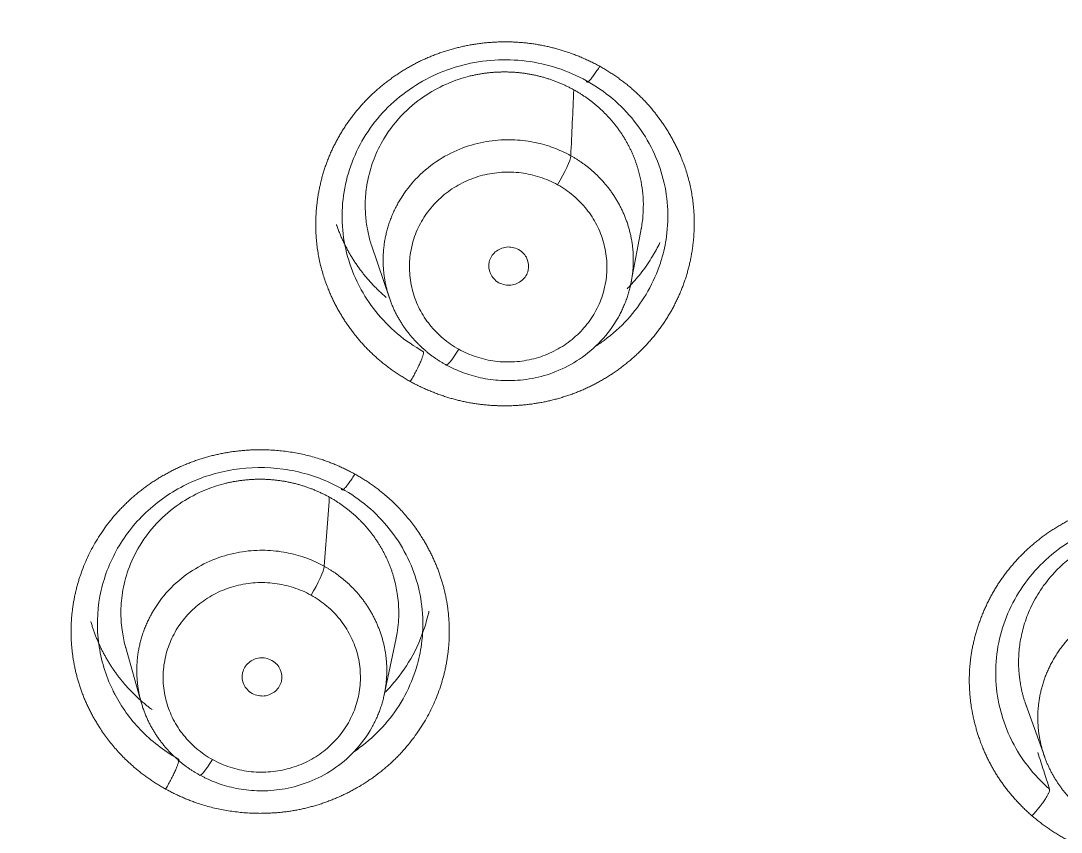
# Model space of a CAD drawing. Extents: x 6534 to 7663, y 0 to 827.
# Drawn here: x 7119.83 to 7131.64, y 563.75 to 572.96 of the extents above; entities that cross this region are included whole.
import ezdxf

# ---------------------------------------------------------------- set-up
doc = ezdxf.new("R2010")
doc.units = 0
doc.header["$LTSCALE"] = 30
doc.header["$MEASUREMENT"] = 0
doc.layers.add('1', color=7, linetype='CONTINUOUS')

msp = doc.modelspace()

# ---------------------------------------------------------------- linework, layer by layer
at = {"layer": '1', "color": 7, "linetype": 'Continuous', "lineweight": 18}
for p, q in [((7126.76, 569.998), (7126.877, 570.619)), ((7123.81, 570.415), (7124.015, 569.815)), ((7123.956, 565.313), (7124.092, 565.954)), ((7121.019, 565.858), (7121.198, 565.226)), ((7131.234, 565.211), (7131.453, 564.602))]:
    msp.add_line(p, q, dxfattribs=at)
for centre, major_axis, ratio, start_param, end_param in [((7103.394, 533.921), (62.577, 0), 0.961466, 0, 3.141593), ((7103.394, 533.307), (-60.5, 0), 0.961466, 2.420581, 4.712389), ((7103.394, 533.445), (60, 0), 0.961466, 4.72417, 7.853982), ((7103.394, 533.445), (-59.925, 0), 0.961466, 1.570796, 4.712389), ((7125.924, 571.183), (0.146, 0.262), 0.137566, 4.470071, 6.01274), ((7124.802, 569.316), (-0.146, -0.262), 0.137615, 6.138049, 7.610939), ((7123.126, 566.524), (0.146, 0.262), 0.137463, 4.469778, 5.995374), ((7122.006, 564.66), (-0.146, -0.262), 0.137512, 6.120419, 7.611118)]:
    msp.add_ellipse(centre, major_axis=major_axis, ratio=ratio, start_param=start_param, end_param=end_param, dxfattribs=at)
at = {"layer": '1', "color": 7, "linetype": 'Continuous', "lineweight": 13}
for centre, major_axis, start_param, end_param in [((7103.394, 533.601), (61.963, 0), 0.423959, 1.570796), ((7103.394, 533.307), (-59.425, 0), 1.570796, 4.70194), ((7103.394, 533.307), (-57.948, 0), 1.579187, 4.712389), ((7103.394, 533.352), (57.403, 0), 4.721079, 7.853982)]:
    msp.add_ellipse(centre, major_axis=major_axis, ratio=0.961466, start_param=start_param, end_param=end_param, dxfattribs=at)
at = {"layer": '1', "color": 7, "linetype": 'Continuous', "lineweight": 18}
for points, knots in [([(7162.466, 559.736), (7161.796, 561.514), (7160.382, 564.782), (7157.985, 569.178), (7155.644, 572.778), (7153.422, 575.751), (7150.779, 578.903), (7147.145, 582.654), (7141.876, 587.1), (7135.646, 591.181), (7128.661, 594.628), (7121.183, 597.282), (7112.632, 599.126), (7106.586, 599.565), (7103.394, 599.567)], [0, 0, 0, 0, 0.07653, 0.143833, 0.201258, 0.248805, 0.292455, 0.365644, 0.456731, 0.565701, 0.659195, 0.762747, 0.87635, 1, 1, 1, 1]), ([(7166.294, 539.074), (7166.294, 540.248), (7166.258, 541.41), (7166.12, 543.707), (7166.018, 544.842), (7165.75, 547.082), (7165.585, 548.187), (7165.197, 550.363), (7164.975, 551.435), (7164.475, 553.544), (7164.199, 554.581), (7163.597, 556.617), (7163.271, 557.616), (7162.575, 559.575), (7161.835, 561.496), (7160.604, 564.256), (7159.265, 566.892), (7157.831, 569.404), (7156.313, 571.788), (7154.724, 574.047), (7153.075, 576.18), (7151.377, 578.188), (7150.219, 579.446), (7149.343, 580.359), (7148.903, 580.808), (7148.387, 581.319), (7148.129, 581.571), (7147.999, 581.696), (7147.935, 581.759), (7147.902, 581.79), (7147.886, 581.805), (7147.878, 581.813), (7147.874, 581.817), (7147.872, 581.819), (7147.871, 581.82), (7147.871, 581.82), (7147.87, 581.821), (7147.87, 581.821), (7146.369, 583.264), (7144.797, 584.628), (7141.532, 587.19), (7139.839, 588.386), (7136.351, 590.604), (7134.557, 591.624), (7130.886, 593.484), (7129.01, 594.323), (7125.197, 595.814), (7123.26, 596.467), (7119.345, 597.585), (7117.367, 598.05), (7113.39, 598.792), (7111.39, 599.069), (7107.389, 599.438), (7105.388, 599.529), (7103.394, 599.529)], [0, 0, 0, 0, 0.03125, 0.03125, 0.0625, 0.0625, 0.09375, 0.09375, 0.125, 0.125, 0.15625, 0.15625, 0.1875, 0.1875, 0.21875, 0.25, 0.28125, 0.3125, 0.34375, 0.375, 0.40625, 0.4375, 0.46875, 0.46875, 0.484375, 0.492187, 0.496094, 0.498047, 0.499023, 0.499512, 0.499756, 0.499878, 0.499939, 0.499969, 0.499985, 0.499992, 0.499992, 0.5, 0.5, 0.5625, 0.5625, 0.625, 0.625, 0.6875, 0.6875, 0.75, 0.75, 0.8125, 0.8125, 0.875, 0.875, 0.9375, 0.9375, 1, 1, 1, 1]), ([(7123.675, 569.946), (7123.673, 569.95), (7123.67, 569.955), (7123.615, 570.064), (7123.572, 570.173), (7123.509, 570.398), (7123.49, 570.513), (7123.474, 570.745), (7123.478, 570.862), (7123.51, 571.092), (7123.537, 571.206), (7123.615, 571.426), (7123.665, 571.532), (7123.787, 571.733), (7123.857, 571.828), (7124.017, 572.003), (7124.106, 572.082), (7124.298, 572.224), (7124.401, 572.285), (7124.618, 572.388), (7124.732, 572.429), (7124.965, 572.489), (7125.085, 572.508), (7125.327, 572.523), (7125.448, 572.519), (7125.688, 572.489), (7125.807, 572.462), (7126.036, 572.388), (7126.147, 572.339), (7126.252, 572.281)], [0, 0, 0, 0, 0.003354, 0.003354, 0.080019, 0.080019, 0.156684, 0.156684, 0.233349, 0.233349, 0.310014, 0.310014, 0.386679, 0.386679, 0.463345, 0.463345, 0.54001, 0.54001, 0.616675, 0.616675, 0.69334, 0.69334, 0.770005, 0.770005, 0.84667, 0.84667, 0.923335, 0.923335, 1, 1, 1, 1]), ([(7123.818, 570.392), (7123.818, 570.393), (7123.814, 570.406), (7123.805, 570.431), (7123.784, 570.504), (7123.758, 570.619), (7123.739, 570.786), (7123.74, 570.974), (7123.77, 571.182), (7123.837, 571.404), (7123.963, 571.661), (7124.161, 571.914), (7124.419, 572.122), (7124.67, 572.254), (7124.842, 572.312), (7124.932, 572.335), (7124.954, 572.34), (7124.975, 572.344), (7124.997, 572.349), (7125.018, 572.353), (7125.04, 572.357), (7125.061, 572.361), (7125.083, 572.364), (7125.105, 572.367), (7125.126, 572.37), (7125.148, 572.372), (7125.17, 572.374), (7125.191, 572.376), (7125.213, 572.378), (7125.235, 572.379), (7125.256, 572.38), (7125.278, 572.38), (7125.3, 572.381), (7125.321, 572.381), (7125.343, 572.381), (7125.365, 572.38), (7125.386, 572.38), (7125.408, 572.379), (7125.429, 572.377), (7125.45, 572.376), (7125.472, 572.374), (7125.493, 572.372), (7125.514, 572.369), (7125.536, 572.367), (7125.557, 572.364), (7125.578, 572.361), (7125.599, 572.357), (7125.62, 572.353), (7125.64, 572.349), (7125.661, 572.345), (7125.682, 572.341), (7125.702, 572.336), (7125.723, 572.331), (7125.743, 572.325), (7125.764, 572.32), (7125.784, 572.314), (7125.804, 572.308), (7125.824, 572.301), (7125.844, 572.295), (7125.864, 572.288), (7125.883, 572.281), (7125.903, 572.274), (7125.922, 572.266), (7125.941, 572.258), (7125.96, 572.25), (7125.979, 572.242), (7125.998, 572.234), (7126.017, 572.225), (7126.036, 572.216), (7126.054, 572.207), (7126.072, 572.197), (7126.09, 572.188), (7126.102, 572.181), (7126.108, 572.178)], [0, 0, 0, 0, 0.000409, 0.011241, 0.022096, 0.062124, 0.107891, 0.159391, 0.216616, 0.279559, 0.34821, 0.448854, 0.536694, 0.611727, 0.673952, 0.679757, 0.685556, 0.691348, 0.697134, 0.702913, 0.708685, 0.714452, 0.720211, 0.725964, 0.731711, 0.737451, 0.743185, 0.748912, 0.754633, 0.760348, 0.766055, 0.771757, 0.777452, 0.78314, 0.788823, 0.794498, 0.800167, 0.80583, 0.811487, 0.817137, 0.82278, 0.828417, 0.834048, 0.839672, 0.84529, 0.850901, 0.856507, 0.862105, 0.867697, 0.873283, 0.878863, 0.884436, 0.890002, 0.895563, 0.901117, 0.906664, 0.912205, 0.91774, 0.923269, 0.928791, 0.934306, 0.939816, 0.945319, 0.950815, 0.956306, 0.96179, 0.967267, 0.972739, 0.978204, 0.983662, 0.989114, 0.99456, 1, 1, 1, 1]), ([(7126.252, 572.281), (7126.356, 572.223), (7126.455, 572.155), (7126.637, 572.002), (7126.72, 571.916), (7126.867, 571.732), (7126.931, 571.633), (7127.038, 571.424), (7127.081, 571.315), (7127.144, 571.09), (7127.164, 570.975), (7127.179, 570.743), (7127.175, 570.627), (7127.148, 570.424), (7127.129, 570.337), (7127.103, 570.252)], [0, 0, 0, 0, 0.147913, 0.147913, 0.295825, 0.295825, 0.443738, 0.443738, 0.59165, 0.59165, 0.739563, 0.739563, 0.887475, 0.887475, 1, 1, 1, 1]), ([(7126.108, 572.178), (7126.119, 572.172), (7126.142, 572.159), (7126.175, 572.139), (7126.207, 572.118), (7126.239, 572.097), (7126.27, 572.075), (7126.301, 572.052), (7126.332, 572.028), (7126.361, 572.003), (7126.391, 571.978), (7126.419, 571.952), (7126.447, 571.925), (7126.475, 571.897), (7126.501, 571.869), (7126.527, 571.84), (7126.553, 571.811), (7126.577, 571.78), (7126.601, 571.749), (7126.624, 571.718), (7126.646, 571.685), (7126.668, 571.652), (7126.688, 571.619), (7126.708, 571.585), (7126.727, 571.55), (7126.745, 571.515), (7126.762, 571.48), (7126.778, 571.444), (7126.793, 571.407), (7126.807, 571.37), (7126.82, 571.333), (7126.832, 571.295), (7126.851, 571.23), (7126.875, 571.131), (7126.894, 570.992), (7126.9, 570.837), (7126.89, 570.702), (7126.877, 570.62), (7126.872, 570.593)], [0, 0, 0, 0, 0.019998, 0.04004, 0.060125, 0.080254, 0.100426, 0.120642, 0.140901, 0.161205, 0.181551, 0.201942, 0.222377, 0.242855, 0.263377, 0.283943, 0.304553, 0.325207, 0.345905, 0.366647, 0.387434, 0.408264, 0.429139, 0.450058, 0.471021, 0.492029, 0.513081, 0.534177, 0.555318, 0.576503, 0.597733, 0.619008, 0.640327, 0.707124, 0.782151, 0.865411, 0.956907, 1, 1, 1, 1]), ([(7126.073, 571.43), (7126.068, 571.433), (7126.058, 571.438), (7126.043, 571.447), (7126.027, 571.455), (7126.012, 571.462), (7125.94, 571.497), (7125.802, 571.552), (7125.583, 571.602), (7125.339, 571.619), (7125.076, 571.592), (7124.804, 571.512), (7124.538, 571.37), (7124.295, 571.163), (7124.155, 570.971), (7124.085, 570.839), (7124.06, 570.788), (7124.038, 570.736), (7124.018, 570.683), (7124.001, 570.63), (7123.986, 570.577), (7123.973, 570.525), (7123.963, 570.472), (7123.955, 570.419), (7123.949, 570.367), (7123.945, 570.315), (7123.943, 570.263), (7123.943, 570.212), (7123.946, 570.161), (7123.95, 570.111), (7123.956, 570.062), (7123.963, 570.013), (7123.973, 569.965), (7123.984, 569.919), (7123.996, 569.873), (7124.01, 569.827), (7124.026, 569.783), (7124.043, 569.74), (7124.061, 569.698), (7124.08, 569.657), (7124.101, 569.617), (7124.122, 569.579), (7124.145, 569.541), (7124.168, 569.504), (7124.192, 569.469), (7124.218, 569.435), (7124.244, 569.402), (7124.27, 569.37), (7124.297, 569.339), (7124.325, 569.31), (7124.354, 569.282), (7124.382, 569.254), (7124.412, 569.228), (7124.441, 569.203), (7124.471, 569.179), (7124.501, 569.157), (7124.531, 569.135), (7124.561, 569.115), (7124.592, 569.095), (7124.622, 569.077), (7124.643, 569.065), (7124.653, 569.059)], [0, 0, 0, 0, 0.003927, 0.007866, 0.011819, 0.015784, 0.019761, 0.065641, 0.115909, 0.170562, 0.229596, 0.293008, 0.360794, 0.432949, 0.509466, 0.522824, 0.536063, 0.549181, 0.56218, 0.575059, 0.587818, 0.600457, 0.612977, 0.625376, 0.637656, 0.649816, 0.661856, 0.673777, 0.685577, 0.697258, 0.708819, 0.72026, 0.731582, 0.742784, 0.753866, 0.764828, 0.775671, 0.786394, 0.796997, 0.80748, 0.817844, 0.828089, 0.838213, 0.848218, 0.858103, 0.867869, 0.877515, 0.887041, 0.896448, 0.905735, 0.914902, 0.92395, 0.932878, 0.941687, 0.950376, 0.958946, 0.967396, 0.975726, 0.983937, 0.992028, 1, 1, 1, 1]), ([(7124.653, 569.059), (7124.658, 569.056), (7124.669, 569.051), (7124.684, 569.042), (7124.7, 569.034), (7124.715, 569.027), (7124.785, 568.993), (7124.921, 568.939), (7125.137, 568.888), (7125.379, 568.87), (7125.642, 568.895), (7125.915, 568.974), (7126.184, 569.116), (7126.43, 569.324), (7126.572, 569.517), (7126.642, 569.65), (7126.666, 569.702), (7126.689, 569.754), (7126.708, 569.807), (7126.726, 569.86), (7126.741, 569.913), (7126.753, 569.966), (7126.764, 570.019), (7126.772, 570.071), (7126.778, 570.124), (7126.782, 570.176), (7126.783, 570.228), (7126.783, 570.279), (7126.781, 570.33), (7126.777, 570.38), (7126.771, 570.429), (7126.763, 570.478), (7126.754, 570.526), (7126.742, 570.573), (7126.73, 570.619), (7126.716, 570.664), (7126.7, 570.708), (7126.683, 570.751), (7126.665, 570.793), (7126.646, 570.834), (7126.625, 570.874), (7126.604, 570.912), (7126.581, 570.95), (7126.557, 570.986), (7126.533, 571.022), (7126.508, 571.056), (7126.482, 571.089), (7126.455, 571.12), (7126.428, 571.151), (7126.4, 571.18), (7126.372, 571.209), (7126.343, 571.236), (7126.314, 571.262), (7126.285, 571.287), (7126.255, 571.31), (7126.225, 571.333), (7126.195, 571.354), (7126.165, 571.375), (7126.134, 571.394), (7126.104, 571.413), (7126.084, 571.424), (7126.073, 571.43)], [0, 0, 0, 0, 0.004015, 0.007996, 0.011942, 0.015855, 0.019734, 0.064711, 0.114332, 0.168596, 0.227502, 0.291049, 0.359234, 0.432056, 0.509512, 0.522904, 0.536174, 0.549324, 0.562352, 0.575259, 0.588045, 0.600709, 0.613253, 0.625675, 0.637976, 0.650156, 0.662214, 0.674151, 0.685967, 0.697662, 0.709235, 0.720687, 0.732018, 0.743227, 0.754315, 0.765282, 0.776127, 0.786851, 0.797454, 0.807935, 0.818295, 0.828533, 0.838651, 0.848646, 0.858521, 0.868274, 0.877905, 0.887415, 0.896804, 0.906072, 0.915218, 0.924242, 0.933145, 0.941927, 0.950588, 0.959127, 0.967544, 0.97584, 0.984015, 0.992068, 1, 1, 1, 1]), ([(7123.413, 570.65), (7123.415, 570.646), (7123.419, 570.634), (7123.426, 570.614), (7123.434, 570.592), (7123.443, 570.57), (7123.451, 570.549), (7123.46, 570.527), (7123.469, 570.506), (7123.479, 570.485), (7123.489, 570.463), (7123.499, 570.442), (7123.509, 570.422), (7123.519, 570.401), (7123.53, 570.38), (7123.541, 570.36), (7123.552, 570.34), (7123.564, 570.319), (7123.575, 570.299), (7123.587, 570.28), (7123.599, 570.26), (7123.612, 570.241), (7123.624, 570.221), (7123.637, 570.202), (7123.65, 570.183), (7123.664, 570.164), (7123.677, 570.146), (7123.691, 570.127), (7123.705, 570.109), (7123.719, 570.091), (7123.733, 570.073), (7123.748, 570.055), (7123.762, 570.038), (7123.777, 570.021), (7123.792, 570.003), (7123.808, 569.987), (7123.823, 569.97), (7123.839, 569.953), (7123.855, 569.937), (7123.871, 569.921), (7123.887, 569.905), (7123.904, 569.889), (7123.92, 569.873), (7123.937, 569.858), (7123.954, 569.843), (7123.968, 569.831), (7123.977, 569.823), (7123.979, 569.821)], [0, 0, 0, 0, 0.014892, 0.038117, 0.061316, 0.084487, 0.107632, 0.13075, 0.15384, 0.176904, 0.199941, 0.222951, 0.245933, 0.268889, 0.291818, 0.31472, 0.337594, 0.360442, 0.383262, 0.406056, 0.428823, 0.451562, 0.474275, 0.49696, 0.519618, 0.54225, 0.564854, 0.587431, 0.609981, 0.632504, 0.655, 0.677469, 0.699911, 0.722326, 0.744714, 0.767074, 0.789407, 0.811714, 0.833993, 0.856245, 0.87847, 0.900668, 0.922839, 0.944982, 0.967099, 0.989188, 1, 1, 1, 1]), ([(7126.713, 569.921), (7126.725, 569.933), (7126.784, 569.993), (7126.886, 570.112), (7126.998, 570.276), (7127.06, 570.391), (7127.085, 570.444)], [0, 0, 0, 0, 0.075875, 0.390987, 0.724348, 1, 1, 1, 1]), ([(7120.898, 565.319), (7120.89, 565.334), (7120.799, 565.514), (7120.687, 565.884), (7120.701, 566.436), (7120.888, 566.957), (7121.23, 567.4), (7121.695, 567.723), (7122.24, 567.895), (7122.814, 567.901), (7123.224, 567.781), (7123.432, 567.675), (7123.472, 567.653)], [0, 0, 0, 0, 0.011727, 0.131674, 0.251546, 0.371443, 0.491323, 0.611233, 0.731053, 0.850956, 0.971154, 1, 1, 1, 1]), ([(7121.023, 565.844), (7121.022, 565.846), (7121.006, 565.905), (7120.978, 566.033), (7120.962, 566.241), (7120.979, 566.479), (7121.046, 566.741), (7121.18, 567.026), (7121.388, 567.292), (7121.645, 567.499), (7121.896, 567.632), (7122.067, 567.689), (7122.158, 567.712), (7122.179, 567.717), (7122.2, 567.722), (7122.222, 567.726), (7122.243, 567.731), (7122.265, 567.734), (7122.287, 567.738), (7122.308, 567.741), (7122.33, 567.744), (7122.351, 567.747), (7122.373, 567.749), (7122.395, 567.752), (7122.416, 567.753), (7122.438, 567.755), (7122.46, 567.756), (7122.481, 567.757), (7122.503, 567.758), (7122.525, 567.758), (7122.546, 567.758), (7122.568, 567.758), (7122.589, 567.758), (7122.611, 567.757), (7122.632, 567.756), (7122.654, 567.755), (7122.675, 567.753), (7122.697, 567.751), (7122.718, 567.749), (7122.739, 567.747), (7122.76, 567.744), (7122.781, 567.741), (7122.802, 567.738), (7122.823, 567.735), (7122.844, 567.731), (7122.865, 567.727), (7122.886, 567.722), (7122.906, 567.718), (7122.927, 567.713), (7122.948, 567.708), (7122.968, 567.703), (7122.988, 567.697), (7123.008, 567.691), (7123.028, 567.685), (7123.048, 567.679), (7123.068, 567.672), (7123.088, 567.665), (7123.108, 567.658), (7123.127, 567.651), (7123.146, 567.644), (7123.166, 567.636), (7123.185, 567.628), (7123.204, 567.619), (7123.223, 567.611), (7123.241, 567.602), (7123.26, 567.593), (7123.278, 567.584), (7123.297, 567.575), (7123.315, 567.565), (7123.327, 567.559), (7123.333, 567.555)], [0, 0, 0, 0, 0.001564, 0.051305, 0.109465, 0.176035, 0.251005, 0.334361, 0.437127, 0.526817, 0.603419, 0.666924, 0.672853, 0.678776, 0.684692, 0.690601, 0.696504, 0.702401, 0.708291, 0.714174, 0.720051, 0.725921, 0.731784, 0.737642, 0.743492, 0.749336, 0.755173, 0.761004, 0.766828, 0.772646, 0.778457, 0.784262, 0.79006, 0.795852, 0.801637, 0.807415, 0.813187, 0.818952, 0.824711, 0.830464, 0.836209, 0.841949, 0.847681, 0.853407, 0.859127, 0.86484, 0.870547, 0.876247, 0.88194, 0.887627, 0.893308, 0.898982, 0.904649, 0.91031, 0.915965, 0.921613, 0.927254, 0.932889, 0.938517, 0.944139, 0.949754, 0.955363, 0.960966, 0.966561, 0.972151, 0.977734, 0.98331, 0.98888, 0.994443, 1, 1, 1, 1]), ([(7123.472, 567.653), (7123.576, 567.595), (7123.675, 567.527), (7123.857, 567.374), (7123.94, 567.289), (7124.087, 567.105), (7124.151, 567.005), (7124.258, 566.797), (7124.301, 566.688), (7124.364, 566.463), (7124.383, 566.348), (7124.399, 566.116), (7124.395, 566), (7124.367, 565.797), (7124.349, 565.711), (7124.323, 565.626)], [0, 0, 0, 0, 0.147945, 0.147945, 0.295891, 0.295891, 0.443836, 0.443836, 0.591782, 0.591782, 0.739727, 0.739727, 0.887672, 0.887672, 1, 1, 1, 1]), ([(7123.333, 567.555), (7123.344, 567.549), (7123.366, 567.536), (7123.399, 567.517), (7123.431, 567.496), (7123.463, 567.475), (7123.494, 567.452), (7123.525, 567.429), (7123.556, 567.406), (7123.586, 567.381), (7123.615, 567.356), (7123.643, 567.33), (7123.671, 567.303), (7123.699, 567.275), (7123.725, 567.247), (7123.751, 567.218), (7123.777, 567.188), (7123.801, 567.158), (7123.825, 567.127), (7123.848, 567.095), (7123.87, 567.063), (7123.891, 567.03), (7123.912, 566.997), (7123.932, 566.963), (7123.95, 566.928), (7123.968, 566.893), (7123.985, 566.858), (7124.001, 566.822), (7124.017, 566.785), (7124.031, 566.748), (7124.044, 566.711), (7124.056, 566.673), (7124.08, 566.591), (7124.11, 566.451), (7124.127, 566.243), (7124.114, 566.069), (7124.094, 565.965), (7124.089, 565.94)], [0, 0, 0, 0, 0.019656, 0.039355, 0.059096, 0.078881, 0.098708, 0.118579, 0.138492, 0.158449, 0.178449, 0.198491, 0.218577, 0.238706, 0.258877, 0.279092, 0.29935, 0.319652, 0.339996, 0.360383, 0.380814, 0.401288, 0.421805, 0.442365, 0.462969, 0.483616, 0.504306, 0.52504, 0.545817, 0.566637, 0.5875, 0.608407, 0.629358, 0.723412, 0.833323, 0.959088, 1, 1, 1, 1]), ([(7131.085, 564.78), (7131.082, 564.786), (7131.079, 564.792), (7131.024, 564.903), (7130.983, 565.013), (7130.923, 565.238), (7130.905, 565.354), (7130.893, 565.586), (7130.898, 565.703), (7130.933, 565.933), (7130.962, 566.046), (7131.043, 566.265), (7131.095, 566.371), (7131.219, 566.57), (7131.291, 566.664), (7131.453, 566.837), (7131.543, 566.916), (7131.737, 567.055), (7131.841, 567.115), (7132.059, 567.215), (7132.174, 567.254), (7132.408, 567.311), (7132.528, 567.329), (7132.77, 567.341), (7132.892, 567.335), (7133.131, 567.302), (7133.249, 567.274), (7133.477, 567.196), (7133.587, 567.146), (7133.795, 567.027), (7133.893, 566.958), (7133.983, 566.88)], [0, 0, 0, 0, 0.004161, 0.004161, 0.075293, 0.075293, 0.146424, 0.146424, 0.217555, 0.217555, 0.288687, 0.288687, 0.359818, 0.359818, 0.430949, 0.430949, 0.502081, 0.502081, 0.573212, 0.573212, 0.644343, 0.644343, 0.715475, 0.715475, 0.786606, 0.786606, 0.857737, 0.857737, 0.928869, 0.928869, 1, 1, 1, 1]), ([(7131.244, 565.183), (7131.24, 565.195), (7131.232, 565.218), (7131.22, 565.254), (7131.209, 565.292), (7131.199, 565.33), (7131.19, 565.368), (7131.183, 565.406), (7131.176, 565.445), (7131.17, 565.484), (7131.165, 565.523), (7131.161, 565.563), (7131.156, 565.638), (7131.156, 565.756), (7131.173, 565.922), (7131.215, 566.107), (7131.289, 566.304), (7131.403, 566.508), (7131.582, 566.734), (7131.83, 566.941), (7132.127, 567.093), (7132.401, 567.173), (7132.582, 567.195), (7132.675, 567.199), (7132.697, 567.2), (7132.719, 567.2), (7132.741, 567.2), (7132.763, 567.2), (7132.785, 567.2), (7132.807, 567.199), (7132.829, 567.198), (7132.851, 567.196), (7132.873, 567.195), (7132.894, 567.193), (7132.916, 567.19), (7132.938, 567.188), (7132.959, 567.185), (7132.981, 567.182), (7133.002, 567.179), (7133.023, 567.175), (7133.045, 567.171), (7133.066, 567.167), (7133.087, 567.162), (7133.108, 567.158), (7133.129, 567.153), (7133.15, 567.147), (7133.17, 567.142), (7133.191, 567.136), (7133.211, 567.13), (7133.232, 567.124), (7133.252, 567.117), (7133.272, 567.11), (7133.292, 567.103), (7133.312, 567.096), (7133.332, 567.088), (7133.352, 567.08), (7133.371, 567.072), (7133.39, 567.064), (7133.41, 567.055), (7133.429, 567.046), (7133.448, 567.037), (7133.466, 567.028), (7133.485, 567.018), (7133.504, 567.009), (7133.522, 566.999), (7133.54, 566.989), (7133.558, 566.978), (7133.576, 566.967), (7133.594, 566.957), (7133.611, 566.946), (7133.628, 566.934), (7133.646, 566.923), (7133.663, 566.911), (7133.679, 566.899), (7133.696, 566.887), (7133.712, 566.875), (7133.729, 566.862), (7133.745, 566.85), (7133.76, 566.837), (7133.776, 566.824), (7133.786, 566.815), (7133.792, 566.811)], [0, 0, 0, 0, 0.008824, 0.018553, 0.028301, 0.038071, 0.04786, 0.05767, 0.067501, 0.077352, 0.087223, 0.097114, 0.107026, 0.143578, 0.18537, 0.232397, 0.284653, 0.342129, 0.404818, 0.496721, 0.576932, 0.645448, 0.702269, 0.70757, 0.712865, 0.718154, 0.723438, 0.728715, 0.733986, 0.739251, 0.744511, 0.749764, 0.755012, 0.760254, 0.765489, 0.770719, 0.775943, 0.781161, 0.786373, 0.79158, 0.79678, 0.801975, 0.807163, 0.812346, 0.817523, 0.822694, 0.827859, 0.833018, 0.838172, 0.843319, 0.848461, 0.853597, 0.858727, 0.863851, 0.868969, 0.874081, 0.879188, 0.884289, 0.889383, 0.894472, 0.899556, 0.904633, 0.909705, 0.91477, 0.91983, 0.924884, 0.929933, 0.934975, 0.940012, 0.945043, 0.950068, 0.955087, 0.960101, 0.965108, 0.97011, 0.975106, 0.980097, 0.985081, 0.99006, 0.995033, 1, 1, 1, 1]), ([(7123.276, 566.77), (7123.271, 566.773), (7123.261, 566.778), (7123.245, 566.786), (7123.23, 566.795), (7123.214, 566.802), (7123.141, 566.838), (7123.002, 566.892), (7122.782, 566.943), (7122.537, 566.959), (7122.274, 566.931), (7122.003, 566.85), (7121.738, 566.708), (7121.497, 566.502), (7121.358, 566.312), (7121.289, 566.181), (7121.264, 566.129), (7121.242, 566.077), (7121.222, 566.025), (7121.205, 565.972), (7121.19, 565.919), (7121.177, 565.867), (7121.167, 565.814), (7121.159, 565.761), (7121.153, 565.709), (7121.149, 565.657), (7121.147, 565.605), (7121.148, 565.554), (7121.15, 565.504), (7121.154, 565.454), (7121.16, 565.405), (7121.167, 565.356), (7121.177, 565.309), (7121.188, 565.262), (7121.2, 565.216), (7121.214, 565.171), (7121.23, 565.127), (7121.247, 565.084), (7121.265, 565.042), (7121.284, 565.001), (7121.305, 564.961), (7121.326, 564.922), (7121.349, 564.885), (7121.372, 564.848), (7121.397, 564.813), (7121.422, 564.779), (7121.448, 564.746), (7121.474, 564.714), (7121.502, 564.684), (7121.529, 564.654), (7121.558, 564.626), (7121.586, 564.599), (7121.615, 564.573), (7121.645, 564.548), (7121.675, 564.524), (7121.705, 564.501), (7121.735, 564.48), (7121.765, 564.459), (7121.796, 564.44), (7121.826, 564.421), (7121.847, 564.41), (7121.857, 564.404)], [0, 0, 0, 0, 0.00393, 0.007893, 0.011888, 0.015916, 0.019977, 0.066371, 0.117001, 0.171866, 0.230962, 0.294285, 0.361833, 0.433602, 0.509587, 0.522943, 0.536179, 0.549296, 0.562292, 0.575169, 0.587926, 0.600564, 0.613081, 0.625479, 0.637757, 0.649915, 0.661953, 0.673871, 0.68567, 0.697349, 0.708908, 0.720347, 0.731667, 0.742867, 0.753947, 0.764907, 0.775747, 0.786468, 0.797069, 0.80755, 0.817912, 0.828154, 0.838276, 0.848278, 0.85816, 0.867923, 0.877566, 0.88709, 0.896493, 0.905777, 0.914942, 0.923986, 0.932911, 0.941716, 0.950401, 0.958967, 0.967413, 0.975739, 0.983946, 0.992033, 1, 1, 1, 1]), ([(7121.857, 564.404), (7121.862, 564.401), (7121.873, 564.395), (7121.889, 564.387), (7121.904, 564.379), (7121.92, 564.371), (7121.989, 564.337), (7122.123, 564.284), (7122.337, 564.233), (7122.578, 564.214), (7122.84, 564.239), (7123.113, 564.317), (7123.384, 564.457), (7123.631, 564.665), (7123.774, 564.86), (7123.844, 564.993), (7123.869, 565.045), (7123.891, 565.097), (7123.911, 565.149), (7123.928, 565.202), (7123.943, 565.255), (7123.956, 565.308), (7123.966, 565.361), (7123.974, 565.413), (7123.98, 565.466), (7123.984, 565.518), (7123.985, 565.569), (7123.985, 565.621), (7123.983, 565.671), (7123.979, 565.721), (7123.973, 565.77), (7123.965, 565.819), (7123.956, 565.867), (7123.945, 565.913), (7123.932, 565.959), (7123.918, 566.004), (7123.902, 566.048), (7123.885, 566.091), (7123.867, 566.133), (7123.848, 566.174), (7123.827, 566.214), (7123.806, 566.253), (7123.783, 566.29), (7123.76, 566.326), (7123.735, 566.362), (7123.71, 566.396), (7123.684, 566.429), (7123.658, 566.46), (7123.631, 566.491), (7123.603, 566.52), (7123.575, 566.549), (7123.546, 566.576), (7123.517, 566.602), (7123.487, 566.626), (7123.458, 566.65), (7123.428, 566.673), (7123.398, 566.694), (7123.367, 566.715), (7123.337, 566.734), (7123.307, 566.753), (7123.286, 566.764), (7123.276, 566.77)], [0, 0, 0, 0, 0.004118, 0.008173, 0.012166, 0.016096, 0.019964, 0.064381, 0.113599, 0.167617, 0.226431, 0.29004, 0.358441, 0.431629, 0.509603, 0.522984, 0.536244, 0.549383, 0.562401, 0.575299, 0.588075, 0.600731, 0.613266, 0.62568, 0.637973, 0.650145, 0.662197, 0.674127, 0.685937, 0.697626, 0.709194, 0.720641, 0.731967, 0.743172, 0.754257, 0.76522, 0.776062, 0.786784, 0.797385, 0.807864, 0.818223, 0.828461, 0.838578, 0.848574, 0.858449, 0.868203, 0.877836, 0.887348, 0.89674, 0.90601, 0.915159, 0.924188, 0.933095, 0.941882, 0.950547, 0.959092, 0.967515, 0.975818, 0.984, 0.99206, 1, 1, 1, 1]), ([(7133.745, 566.071), (7133.741, 566.075), (7133.732, 566.082), (7133.719, 566.094), (7133.705, 566.104), (7133.691, 566.115), (7133.629, 566.163), (7133.506, 566.244), (7133.303, 566.338), (7133.068, 566.403), (7132.805, 566.429), (7132.521, 566.405), (7132.23, 566.319), (7131.948, 566.165), (7131.769, 566.006), (7131.673, 565.891), (7131.638, 565.845), (7131.605, 565.799), (7131.574, 565.751), (7131.546, 565.703), (7131.52, 565.654), (7131.496, 565.605), (7131.474, 565.556), (7131.455, 565.506), (7131.438, 565.456), (7131.423, 565.405), (7131.41, 565.355), (7131.399, 565.305), (7131.39, 565.255), (7131.383, 565.205), (7131.378, 565.156), (7131.375, 565.107), (7131.374, 565.058), (7131.375, 565.01), (7131.377, 564.963), (7131.381, 564.916), (7131.387, 564.87), (7131.394, 564.824), (7131.403, 564.779), (7131.413, 564.736), (7131.424, 564.692), (7131.437, 564.65), (7131.451, 564.609), (7131.466, 564.568), (7131.482, 564.529), (7131.499, 564.491), (7131.518, 564.453), (7131.537, 564.417), (7131.557, 564.381), (7131.578, 564.347), (7131.599, 564.313), (7131.621, 564.281), (7131.644, 564.25), (7131.668, 564.219), (7131.692, 564.19), (7131.716, 564.162), (7131.741, 564.135), (7131.766, 564.108), (7131.792, 564.083), (7131.818, 564.059), (7131.835, 564.044), (7131.844, 564.036)], [0, 0, 0, 0, 0.003927, 0.007866, 0.011819, 0.015784, 0.019761, 0.065641, 0.115909, 0.170562, 0.229596, 0.293008, 0.360794, 0.432949, 0.509466, 0.522824, 0.536063, 0.549181, 0.56218, 0.575059, 0.587818, 0.600457, 0.612977, 0.625376, 0.637656, 0.649816, 0.661856, 0.673777, 0.685577, 0.697258, 0.708819, 0.72026, 0.731582, 0.742784, 0.753866, 0.764828, 0.775671, 0.786394, 0.796997, 0.80748, 0.817844, 0.828089, 0.838213, 0.848218, 0.858103, 0.867869, 0.877515, 0.887041, 0.896448, 0.905735, 0.914902, 0.92395, 0.932878, 0.941687, 0.950376, 0.958946, 0.967396, 0.975726, 0.983937, 0.992028, 1, 1, 1, 1]), ([(7123.97, 565.343), (7124.015, 565.389), (7124.141, 565.532), (7124.323, 565.814), (7124.424, 566.086), (7124.46, 566.243), (7124.464, 566.261)], [0, 0, 0, 0, 0.180063, 0.538218, 0.946216, 1, 1, 1, 1]), ([(7120.626, 566.144), (7120.626, 566.143), (7120.629, 566.135), (7120.633, 566.12), (7120.64, 566.098), (7120.646, 566.077), (7120.653, 566.056), (7120.661, 566.035), (7120.668, 566.014), (7120.676, 565.993), (7120.684, 565.972), (7120.692, 565.952), (7120.701, 565.931), (7120.709, 565.911), (7120.718, 565.891), (7120.727, 565.871), (7120.737, 565.851), (7120.746, 565.831), (7120.756, 565.811), (7120.766, 565.792), (7120.777, 565.772), (7120.787, 565.753), (7120.798, 565.734), (7120.809, 565.715), (7120.82, 565.696), (7120.831, 565.677), (7120.843, 565.659), (7120.855, 565.64), (7120.866, 565.622), (7120.879, 565.604), (7120.891, 565.586), (7120.903, 565.568), (7120.916, 565.551), (7120.929, 565.533), (7120.942, 565.516), (7120.955, 565.499), (7120.969, 565.482), (7120.983, 565.465), (7120.996, 565.449), (7121.01, 565.432), (7121.024, 565.416), (7121.039, 565.4), (7121.053, 565.384), (7121.068, 565.368), (7121.083, 565.353), (7121.098, 565.338), (7121.113, 565.322), (7121.128, 565.307), (7121.143, 565.293), (7121.159, 565.278), (7121.175, 565.264), (7121.19, 565.249), (7121.206, 565.235), (7121.222, 565.222), (7121.239, 565.208), (7121.255, 565.194), (7121.272, 565.181), (7121.288, 565.168), (7121.305, 565.155), (7121.316, 565.147), (7121.322, 565.143)], [0, 0, 0, 0, 0.002228, 0.020448, 0.038642, 0.056811, 0.074954, 0.093072, 0.111164, 0.129231, 0.147272, 0.165288, 0.183278, 0.201243, 0.219182, 0.237096, 0.254984, 0.272846, 0.290684, 0.308495, 0.326281, 0.344042, 0.361777, 0.379486, 0.39717, 0.414829, 0.432462, 0.450069, 0.467651, 0.485207, 0.502737, 0.520243, 0.537722, 0.555176, 0.572604, 0.590007, 0.607385, 0.624736, 0.642062, 0.659363, 0.676638, 0.693887, 0.711111, 0.728309, 0.745482, 0.762629, 0.779751, 0.796846, 0.813917, 0.830961, 0.84798, 0.864974, 0.881942, 0.898884, 0.915801, 0.932692, 0.949557, 0.966397, 0.983211, 1, 1, 1, 1])]:
    msp.add_open_spline(points, degree=3, knots=knots, dxfattribs=at)
at = {"layer": '1', "color": 7, "linetype": 'Continuous', "lineweight": 13}
for points, degree, knots in [([(7124.252, 568.867), (7123.879, 569.077), (7123.627, 569.393), (7123.499, 569.554), (7123.307, 569.923), (7123.141, 570.512), (7123.198, 570.926), (7123.255, 571.342), (7123.472, 571.699), (7123.687, 572.052), (7124.03, 572.302), (7124.369, 572.55), (7124.78, 572.654), (7124.983, 572.706), (7125.405, 572.731), (7125.613, 572.704), (7126.021, 572.652), (7126.402, 572.446)], 2, [0, 0, 0, 0.125, 0.125, 0.1875, 0.25, 0.375, 0.375, 0.5, 0.5, 0.625, 0.625, 0.75, 0.75, 0.8125, 0.875, 0.875, 1, 1, 1]), ([(7126.402, 572.446), (7126.775, 572.236), (7127.027, 571.92), (7127.155, 571.759), (7127.347, 571.39), (7127.513, 570.801), (7127.456, 570.387), (7127.398, 569.971), (7127.182, 569.614), (7126.966, 569.261), (7126.624, 569.011), (7126.285, 568.763), (7125.873, 568.659), (7125.671, 568.608), (7125.249, 568.583), (7125.041, 568.609), (7124.633, 568.661), (7124.252, 568.867)], 2, [0, 0, 0, 0.125, 0.125, 0.1875, 0.25, 0.375, 0.375, 0.5, 0.5, 0.625, 0.625, 0.75, 0.75, 0.8125, 0.875, 0.875, 1, 1, 1]), ([(7124.802, 569.233), (7124.739, 569.269), (7124.679, 569.31), (7124.569, 569.403), (7124.518, 569.455), (7124.429, 569.567), (7124.39, 569.627), (7124.325, 569.753), (7124.299, 569.82), (7124.262, 569.956), (7124.25, 570.026), (7124.24, 570.167), (7124.242, 570.237), (7124.262, 570.377), (7124.278, 570.446), (7124.325, 570.58), (7124.356, 570.644), (7124.429, 570.767), (7124.472, 570.824), (7124.569, 570.93), (7124.623, 570.979), (7124.739, 571.065), (7124.802, 571.102), (7124.933, 571.164), (7125.002, 571.189), (7125.144, 571.226), (7125.217, 571.237), (7125.363, 571.247), (7125.437, 571.244), (7125.582, 571.226), (7125.654, 571.21), (7125.793, 571.165), (7125.86, 571.136), (7125.924, 571.1)], 3, [0, 0, 0, 0, 0.0625, 0.0625, 0.125, 0.125, 0.1875, 0.1875, 0.25, 0.25, 0.3125, 0.3125, 0.375, 0.375, 0.4375, 0.4375, 0.5, 0.5, 0.5625, 0.5625, 0.625, 0.625, 0.6875, 0.6875, 0.75, 0.75, 0.8125, 0.8125, 0.875, 0.875, 0.9375, 0.9375, 1, 1, 1, 1]), ([(7125.924, 571.1), (7125.987, 571.065), (7126.047, 571.024), (7126.157, 570.931), (7126.208, 570.879), (7126.297, 570.767), (7126.336, 570.707), (7126.401, 570.58), (7126.427, 570.514), (7126.464, 570.378), (7126.476, 570.308), (7126.486, 570.167), (7126.484, 570.096), (7126.464, 569.956), (7126.448, 569.887), (7126.401, 569.754), (7126.37, 569.689), (7126.297, 569.567), (7126.254, 569.509), (7126.157, 569.403), (7126.103, 569.355), (7125.987, 569.269), (7125.924, 569.232), (7125.793, 569.169), (7125.724, 569.144), (7125.582, 569.108), (7125.509, 569.096), (7125.363, 569.087), (7125.289, 569.089), (7125.144, 569.107), (7125.072, 569.124), (7124.933, 569.169), (7124.866, 569.198), (7124.802, 569.233)], 3, [0, 0, 0, 0, 0.0625, 0.0625, 0.125, 0.125, 0.1875, 0.1875, 0.25, 0.25, 0.3125, 0.3125, 0.375, 0.375, 0.4375, 0.4375, 0.5, 0.5, 0.5625, 0.5625, 0.625, 0.625, 0.6875, 0.6875, 0.75, 0.75, 0.8125, 0.8125, 0.875, 0.875, 0.9375, 0.9375, 1, 1, 1, 1]), ([(7127.103, 570.252), (7127.095, 570.225), (7127.087, 570.199), (7127.038, 570.063), (7126.988, 569.956), (7126.867, 569.755), (7126.796, 569.66), (7126.637, 569.485), (7126.548, 569.406), (7126.419, 569.31), (7126.385, 569.287), (7126.35, 569.265)], 3, [0, 0, 0, 0, 0.066727, 0.066727, 0.345628, 0.345628, 0.624529, 0.624529, 0.90343, 0.90343, 1, 1, 1, 1]), ([(7124.402, 569.206), (7124.297, 569.264), (7124.198, 569.333), (7124.016, 569.486), (7123.933, 569.571), (7123.789, 569.752), (7123.727, 569.846), (7123.675, 569.946)], 3, [0, 0, 0, 0, 0.338266, 0.338266, 0.676533, 0.676533, 1, 1, 1, 1]), ([(7121.475, 564.242), (7121.105, 564.447), (7120.72, 564.931), (7120.53, 565.296), (7120.421, 565.688), (7120.392, 566.094), (7120.42, 566.296), (7120.475, 566.703), (7120.906, 567.421), (7121.248, 567.671), (7121.416, 567.794), (7121.796, 567.973), (7122.202, 568.076), (7122.415, 568.089), (7122.626, 568.101), (7123.253, 568.022), (7123.622, 567.817)], 2, [0, 0, 0, 0.125, 0.1875, 0.25, 0.3125, 0.375, 0.375, 0.5, 0.625, 0.625, 0.6875, 0.75, 0.8125, 0.8125, 0.875, 1, 1, 1]), ([(7123.622, 567.817), (7123.991, 567.612), (7124.377, 567.127), (7124.566, 566.762), (7124.676, 566.371), (7124.704, 565.964), (7124.677, 565.763), (7124.622, 565.355), (7124.19, 564.637), (7123.848, 564.387), (7123.68, 564.264), (7123.3, 564.085), (7122.894, 563.982), (7122.681, 563.97), (7122.471, 563.958), (7121.844, 564.037), (7121.475, 564.242)], 2, [0, 0, 0, 0.125, 0.1875, 0.25, 0.3125, 0.375, 0.375, 0.5, 0.625, 0.625, 0.6875, 0.75, 0.8125, 0.8125, 0.875, 1, 1, 1]), ([(7131.308, 563.938), (7130.988, 564.218), (7130.81, 564.578), (7130.719, 564.762), (7130.612, 565.161), (7130.576, 565.77), (7130.722, 566.163), (7130.868, 566.559), (7131.157, 566.864), (7131.444, 567.167), (7131.833, 567.343), (7132.218, 567.518), (7132.643, 567.537), (7132.853, 567.547), (7133.271, 567.487), (7133.469, 567.42), (7133.856, 567.287), (7134.184, 567.01)], 2, [0, 0, 0, 0.125, 0.125, 0.1875, 0.25, 0.375, 0.375, 0.5, 0.5, 0.625, 0.625, 0.75, 0.75, 0.8125, 0.875, 0.875, 1, 1, 1]), ([(7134.184, 567.01), (7134.504, 566.73), (7134.682, 566.37), (7134.772, 566.187), (7134.88, 565.788), (7134.915, 565.178), (7134.77, 564.785), (7134.624, 564.389), (7134.335, 564.084), (7134.048, 563.781), (7133.658, 563.605), (7133.273, 563.43), (7132.848, 563.411), (7132.639, 563.401), (7132.221, 563.461), (7132.023, 563.529), (7131.635, 563.661), (7131.308, 563.938)], 2, [0, 0, 0, 0.125, 0.125, 0.1875, 0.25, 0.375, 0.375, 0.5, 0.5, 0.625, 0.625, 0.75, 0.75, 0.8125, 0.875, 0.875, 1, 1, 1]), ([(7122.006, 564.577), (7121.943, 564.612), (7121.883, 564.654), (7121.773, 564.746), (7121.723, 564.798), (7121.633, 564.91), (7121.595, 564.97), (7121.53, 565.096), (7121.504, 565.163), (7121.466, 565.299), (7121.454, 565.369), (7121.444, 565.509), (7121.447, 565.58), (7121.466, 565.72), (7121.483, 565.789), (7121.53, 565.922), (7121.56, 565.986), (7121.633, 566.109), (7121.676, 566.166), (7121.773, 566.272), (7121.827, 566.32), (7121.943, 566.406), (7122.005, 566.444), (7122.137, 566.506), (7122.206, 566.531), (7122.347, 566.567), (7122.42, 566.579), (7122.566, 566.588), (7122.64, 566.586), (7122.785, 566.567), (7122.857, 566.551), (7122.996, 566.506), (7123.063, 566.477), (7123.126, 566.442)], 3, [0, 0, 0, 0, 0.0625, 0.0625, 0.125, 0.125, 0.1875, 0.1875, 0.25, 0.25, 0.3125, 0.3125, 0.375, 0.375, 0.4375, 0.4375, 0.5, 0.5, 0.5625, 0.5625, 0.625, 0.625, 0.6875, 0.6875, 0.75, 0.75, 0.8125, 0.8125, 0.875, 0.875, 0.9375, 0.9375, 1, 1, 1, 1]), ([(7123.126, 566.442), (7123.19, 566.406), (7123.249, 566.365), (7123.36, 566.272), (7123.41, 566.221), (7123.499, 566.109), (7123.538, 566.049), (7123.603, 565.922), (7123.629, 565.856), (7123.667, 565.72), (7123.679, 565.65), (7123.688, 565.509), (7123.686, 565.439), (7123.667, 565.299), (7123.65, 565.23), (7123.603, 565.097), (7123.572, 565.032), (7123.499, 564.91), (7123.456, 564.853), (7123.36, 564.747), (7123.306, 564.698), (7123.19, 564.612), (7123.127, 564.575), (7122.996, 564.513), (7122.927, 564.488), (7122.785, 564.451), (7122.713, 564.44), (7122.566, 564.431), (7122.493, 564.433), (7122.347, 564.451), (7122.276, 564.467), (7122.137, 564.513), (7122.07, 564.542), (7122.006, 564.577)], 3, [0, 0, 0, 0, 0.0625, 0.0625, 0.125, 0.125, 0.1875, 0.1875, 0.25, 0.25, 0.3125, 0.3125, 0.375, 0.375, 0.4375, 0.4375, 0.5, 0.5, 0.5625, 0.5625, 0.625, 0.625, 0.6875, 0.6875, 0.75, 0.75, 0.8125, 0.8125, 0.875, 0.875, 0.9375, 0.9375, 1, 1, 1, 1]), ([(7124.323, 565.626), (7124.315, 565.599), (7124.307, 565.572), (7124.258, 565.436), (7124.208, 565.329), (7124.087, 565.128), (7124.017, 565.033), (7123.857, 564.859), (7123.769, 564.779), (7123.651, 564.692), (7123.629, 564.677), (7123.607, 564.662)], 3, [0, 0, 0, 0, 0.06945, 0.06945, 0.357926, 0.357926, 0.646401, 0.646401, 0.934877, 0.934877, 1, 1, 1, 1]), ([(7121.624, 564.58), (7121.619, 564.583), (7121.457, 564.674), (7121.176, 564.893), (7120.975, 565.173), (7120.898, 565.319)], 3, [0, 0, 0, 0, 0.018443, 0.524735, 1, 1, 1, 1]), ([(7131.508, 564.242), (7131.418, 564.32), (7131.336, 564.407), (7131.195, 564.588), (7131.136, 564.681), (7131.085, 564.78)], 3, [0, 0, 0, 0, 0.515066, 0.515066, 1, 1, 1, 1])]:
    msp.add_open_spline(points, degree=degree, knots=knots, dxfattribs=at)
for points, weights in [([(7126.402, 572.446), (7126.311, 572.296), (7126.249, 572.228), (7126.252, 572.281)], [1.16177883263, 0.935096532255, 0.946632349484, 1.19638628432]), ([(7124.252, 568.867), (7124.347, 569.025), (7124.411, 569.17), (7124.402, 569.206)], [1.19662722032, 0.934546608138, 0.93445762345, 1.19636026626]), ([(7123.622, 567.817), (7123.53, 567.665), (7123.468, 567.597), (7123.472, 567.653)], [1.17406994192, 0.93622340549, 0.942119302134, 1.19175763186]), ([(7121.475, 564.242), (7121.568, 564.397), (7121.632, 564.541), (7121.624, 564.58)], [1.19177793873, 0.936097978504, 0.936074022667, 1.19170607122]), ([(7131.308, 563.938), (7131.435, 564.074), (7131.52, 564.204), (7131.508, 564.242)], [1.19662722029, 0.934546608139, 0.934457623459, 1.19636026625])]:
    msp.add_rational_spline(points, weights, degree=3, dxfattribs=at)
for points in [[(7126.108, 572.178), (7126.097, 571.929), (7126.085, 571.679), (7126.074, 571.43)], [(7123.333, 567.555), (7123.314, 567.294), (7123.295, 567.032), (7123.276, 566.77)], [(7131.508, 564.242), (7131.486, 564.311), (7131.441, 564.449), (7131.397, 564.587), (7131.375, 564.656)]]:
    msp.add_open_spline(points, degree=3, dxfattribs=at)
at = {"layer": '1', "color": 7, "linetype": 'Continuous', "lineweight": 18}
for points in [[(7125.482, 570.365), (7125.434, 570.388), (7125.344, 570.408), (7125.206, 570.347), (7125.134, 570.229), (7125.148, 570.084), (7125.211, 570.018), (7125.256, 569.989)], [(7125.256, 569.989), (7125.304, 569.966), (7125.394, 569.946), (7125.532, 570.006), (7125.604, 570.125), (7125.59, 570.27), (7125.527, 570.336), (7125.482, 570.365)], [(7122.682, 565.702), (7122.634, 565.725), (7122.544, 565.745), (7122.407, 565.685), (7122.335, 565.566), (7122.348, 565.421), (7122.411, 565.356), (7122.456, 565.327)], [(7122.456, 565.327), (7122.505, 565.304), (7122.595, 565.284), (7122.732, 565.344), (7122.803, 565.462), (7122.79, 565.607), (7122.727, 565.673), (7122.682, 565.702)]]:
    msp.add_open_spline(points, degree=3, dxfattribs=at)

doc.saveas('drawing.dxf')
